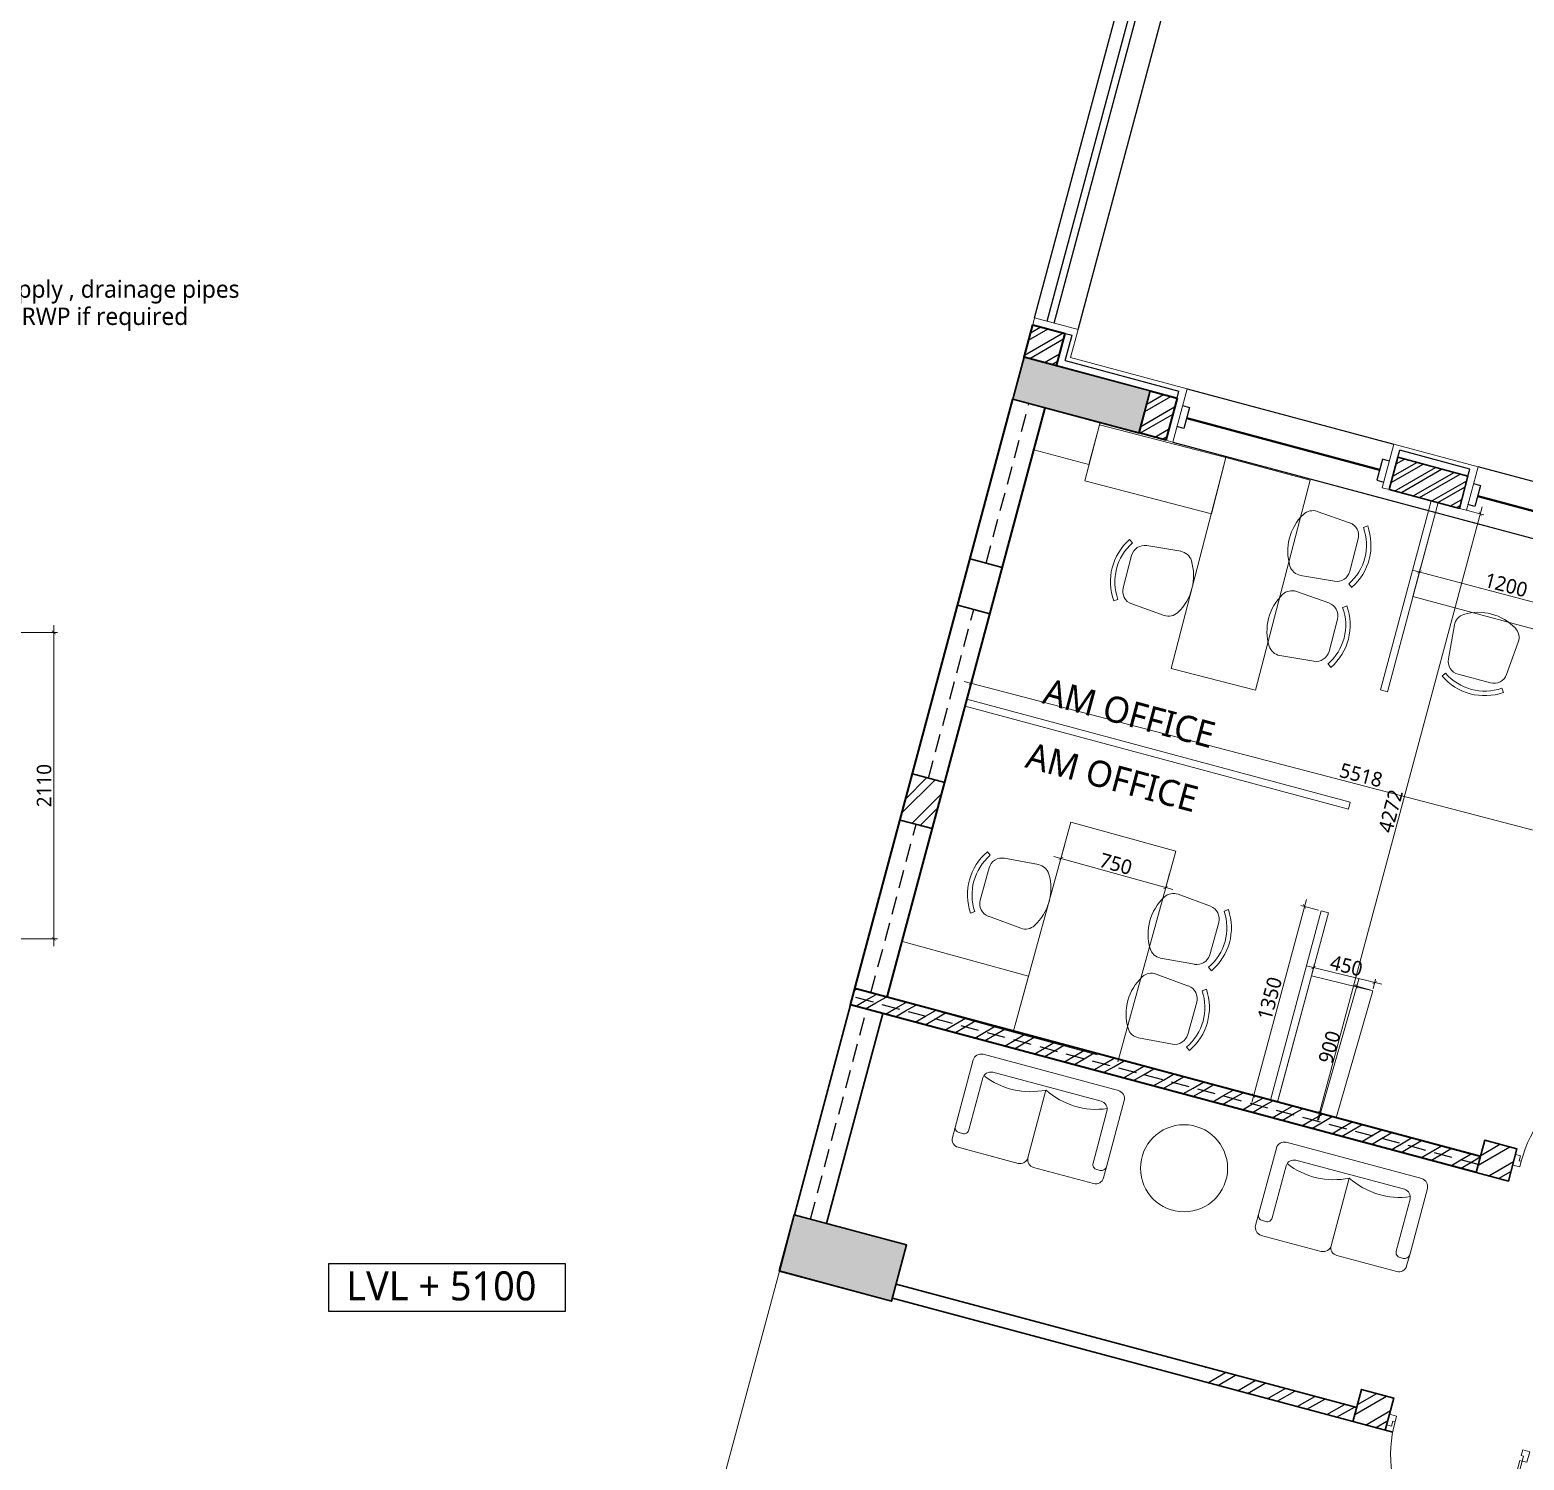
# Model space of a CAD drawing. Header units: millimetres. Extents: x 897770 to 1185420, y -692043 to -233237.
# Drawn here: x 932268 to 942560, y -361743 to -351896 of the extents above; entities that cross this region are included whole.
import ezdxf

# ---------------------------------------------------------------- set-up
doc = ezdxf.new("R2010")
doc.units = ezdxf.units.MM
doc.header["$MEASUREMENT"] = 0
doc.header["$PDMODE"] = 67
doc.linetypes.add('HIDDEN', pattern=[0.375, 0.25, -0.125])
doc.layers.get('Defpoints').update_dxf_attribs({"color": 6})
for name, color, linetype in [('A-Anno Tags', 6, 'Continuous'), ('A-Wall Patt', 8, 'Continuous'), ('A-Window', 4, 'Continuous'), ('S-Conc Patt', 9, 'Continuous')]:
    doc.layers.add(name, color=color, linetype=linetype)
for name, color, linetype, lineweight in [('A-Detail Lines', 8, 'Continuous', 25), ('A-Door', 4, 'Continuous', 9), ('A-DTLS-Elevation', 4, 'Continuous', 25), ('A-Wall Sec', 1, 'Continuous', 30), ('A-WIN', 5, 'Continuous', 25), ('ele l', 6, 'Continuous', 15), ('Fire pipe', 80, 'Continuous', 15), ('frntr', 32, 'Continuous', 13), ('P-SANR-FIXT', 6, 'Continuous', 9), ('S-Concrete', 40, 'Continuous', 30), ('ST CLADDING PLAN', 6, 'Continuous', 9), ('text', 7, 'Continuous', 5)]:
    doc.layers.add(name, color=color, linetype=linetype, lineweight=lineweight)
doc.styles.get("Standard").update_dxf_attribs({"font": 'trebuc.ttf'})
doc.dimstyles.new('IIITD_WD_M @ 50', dxfattribs={"dimscale": 50, "dimtxt": 2, "dimasz": 0.5, "dimexe": 0.5, "dimexo": 0.25, "dimgap": 0.3, "dimtad": 1, "dimdec": 0, "dimrnd": 1, "dimzin": 0, "dimdsep": 46, "dimtxsty": 'Standard', "dimblk": 'ARCHTICK', "dimcen": 0.2, "dimdle": 1, "dimclrd": 8, "dimclre": 9, "dimadec": 0, "dimazin": 0, "dimtfac": 1, "dimtdec": 0, "dimtofl": 0, "dimtmove": 0, "dimatfit": 0, "dimfxl": 1, "dimtolj": 1, "dimtzin": 0, "dimlwd": -1, "dimlwe": -1, "dimarcsym": 0})

# ---------------------------------------------------------------- blocks, each defined once
blk = doc.blocks.new('gf colmn')
at = {"layer": 'S-Conc Patt'}
for points in [[(687712, -269282), (687790, -268992), (686921, -268759), (686843, -269049)], [(685338, -274666), (685234, -275052), (686007, -275259), (686111, -274873)]]:
    blk.add_hatch(color=256, dxfattribs=at).paths.add_polyline_path(points)
at = {"layer": 'S-Concrete', "elevation": 0}
blk.add_lwpolyline([(686921, -268759), (686843, -269049), (687712, -269282), (687790, -268992)], close=True, dxfattribs=at)
at = {"layer": 'S-Concrete'}
blk.add_lwpolyline([(685338, -274666), (685234, -275052), (686007, -275259), (686111, -274873)], close=True, dxfattribs=at)
blk = doc.blocks.new('perg colmn')
at = {"color": 6}
blk.add_blockref('gf colmn', (151142, -5934, 0), dxfattribs=at)
blk = doc.blocks.new('block rt')
at = {"layer": 'S-Conc Patt'}
for points in [[(838855, -275217), (838932, -274927), (838063, -274694), (837985, -274984)], [(836480, -280600), (836377, -280987), (837150, -281194), (837253, -280807)]]:
    blk.add_hatch(color=256, dxfattribs=at).paths.add_polyline_path(points)
at = {"layer": 'S-Concrete'}
blk.add_lwpolyline([(838063, -274694), (837985, -274984), (838855, -275217), (838932, -274927)], close=True, dxfattribs=at)
at = {"layer": 'S-Concrete', "elevation": 0}
blk.add_lwpolyline([(836480, -280600), (836377, -280987), (837150, -281194), (837253, -280807)], close=True, dxfattribs=at)
blk = doc.blocks.new('block rt lft')
at = {"color": 6}
blk.add_blockref('block rt', (0, 0), dxfattribs=at)
blk = doc.blocks.new('ERGEWGRWR')
at = {"layer": 'A-Wall Patt'}
h = blk.add_hatch(dxfattribs=at)
h.set_pattern_fill('ANSI32', color=256, scale=250, style=0)
h.set_pattern_definition([(45, (5600, 500), (-66.291261, 66.291261), []), (45, (5644.19, 500), (-66.291261, 66.291261), [])])
h.paths.add_polyline_path([(918968, -353681), (918968, -353911), (919468, -353911), (919468, -353681)])
at = {"layer": 'A-Detail Lines'}
for p, q in [((919468, -353631, 0), (918968, -353631, 0)), ((918968, -353681, 0), (918968, -353631, 0)), ((919468, -353681, 0), (919468, -353631, 0))]:
    blk.add_line(p, q, dxfattribs=at)
at = {"layer": 'A-Wall Sec', "elevation": 0}
blk.add_lwpolyline([(918968, -353911), (918968, -353681), (919468, -353681), (919468, -353911)], close=True, dxfattribs=at)
blk.add_lwpolyline([(918968, -353911), (918968, -353681), (919468, -353681), (919468, -353911)], close=True, dxfattribs=at)
at = {"layer": 'A-WIN', "color": 2, "lineweight": 40}
blk.add_line((921468, -353796), (919568, -353796, 0), dxfattribs=at)
at = {"layer": 'A-WIN', "color": 2, "lineweight": 40, "elevation": 0}
blk.add_lwpolyline([(916968, -353796), (918868, -353796)], dxfattribs=at)
blk.add_lwpolyline([(916968, -353796), (918868, -353796)], dxfattribs=at)
at = {"layer": 'A-Window'}
for p, q in [((921518, -353601, 0), (919518, -353601, 0)), ((916918, -353981, 0), (921518, -353981))]:
    blk.add_line(p, q, dxfattribs=at)
at = {"layer": 'A-Window', "elevation": 0}
for points in [[(916918, -353601), (918918, -353601)], [(916918, -353721), (916968, -353721), (916968, -353871), (916918, -353871)], [(918918, -353721), (918868, -353721), (918868, -353871), (918918, -353871)], [(919518, -353721), (919568, -353721), (919568, -353871), (919518, -353871)], [(921518, -353721), (921468, -353721), (921468, -353871), (921518, -353871)]]:
    blk.add_lwpolyline(points, dxfattribs=at)
at = {"layer": 'ST CLADDING PLAN'}
for p, q in [((916918, -353981), (916918, -353601)), ((918918, -353911, 0), (918918, -353601, 0)), ((919518, -353601, 0), (918918, -353601, 0)), ((919518, -353911, 0), (919518, -353601, 0)), ((921518, -353981, 0), (921518, -353601, 0)), ((918918, -353911, 0), (918968, -353911, 0)), ((919518, -353911, 0), (919468, -353911, 0)), ((916918, -353981, 0), (916868, -353981)), ((921518, -353981), (921568, -353981))]:
    blk.add_line(p, q, dxfattribs=at)
blk = doc.blocks.new('ERGWERGWRWRG')
at = {"layer": 'A-Wall Patt'}
h = blk.add_hatch(dxfattribs=at)
h.set_pattern_fill('ANSI32', color=256, scale=250, style=0)
h.set_pattern_definition([(45, (2e-08, 500), (-66.291261, 66.291261), []), (45, (44.19, 500), (-66.291261, 66.291261), [])])
h.paths.add_polyline_path([(913368, -353681), (913368, -353911), (913868, -353911), (913868, -353681)])
at = {"layer": 'A-Detail Lines'}
for p, q in [((913868, -353631, 0), (913368, -353631, 0)), ((913368, -353681, 0), (913368, -353631, 0)), ((913868, -353681, 0), (913868, -353631, 0))]:
    blk.add_line(p, q, dxfattribs=at)
at = {"layer": 'A-Wall Sec', "elevation": 0}
blk.add_lwpolyline([(913368, -353911), (913368, -353681), (913868, -353681), (913868, -353911)], close=True, dxfattribs=at)
blk.add_lwpolyline([(913368, -353911), (913368, -353681), (913868, -353681), (913868, -353911)], close=True, dxfattribs=at)
at = {"layer": 'A-WIN', "color": 2, "lineweight": 40}
blk.add_line((915868, -353796), (913968, -353796, 0), dxfattribs=at)
at = {"layer": 'A-WIN', "color": 2, "lineweight": 40, "elevation": 0}
blk.add_lwpolyline([(911893, -353796), (913268, -353796)], dxfattribs=at)
blk.add_lwpolyline([(911893, -353796), (913268, -353796)], dxfattribs=at)
at = {"layer": 'A-Window'}
for p, q in [((915918, -353601, 0), (913918, -353601, 0)), ((911843, -353981, 0), (915918, -353981))]:
    blk.add_line(p, q, dxfattribs=at)
at = {"layer": 'A-Window', "elevation": 0}
for points in [[(911843, -353601), (913318, -353601)], [(911843, -353721), (911893, -353721), (911893, -353871), (911843, -353871)], [(913318, -353721), (913268, -353721), (913268, -353871), (913318, -353871)], [(913918, -353721), (913968, -353721), (913968, -353871), (913918, -353871)], [(915918, -353721), (915868, -353721), (915868, -353871), (915918, -353871)]]:
    blk.add_lwpolyline(points, dxfattribs=at)
at = {"layer": 'ST CLADDING PLAN'}
for p, q in [((911843, -353981), (911843, -353601)), ((913318, -353911, 0), (913318, -353601, 0)), ((913918, -353601, 0), (913318, -353601, 0)), ((913918, -353911, 0), (913918, -353601, 0)), ((915918, -353981, 0), (915918, -353601, 0)), ((913318, -353911, 0), (913368, -353911, 0)), ((913918, -353911, 0), (913868, -353911, 0)), ((911843, -353981, 0), (911793, -353981)), ((915918, -353981), (915968, -353981))]:
    blk.add_line(p, q, dxfattribs=at)
blk = doc.blocks.new('DFADWFSA')
at = {"layer": 'A-Wall Patt'}
h = blk.add_hatch(dxfattribs=at)
h.set_pattern_fill('ANSI32', color=256, scale=300, angle=345, style=0)
h.paths.add_polyline_path([(952992, -357866), (952932, -358089), (952449, -357959), (952509, -357737)])
at = {"layer": 'A-Detail Lines'}
for p, q in [((952509, -357737, 0), (952522, -357689, 0)), ((952522, -357689, 0), (953005, -357818, 0)), ((952992, -357866, 0), (953005, -357818, 0))]:
    blk.add_line(p, q, dxfattribs=at)
at = {"layer": 'A-Wall Sec', "elevation": 0}
blk.add_lwpolyline([(952932, -358089), (952992, -357866), (952509, -357737), (952449, -357959)], close=True, dxfattribs=at)
blk.add_lwpolyline([(952932, -358089), (952992, -357866), (952509, -357737), (952449, -357959)], close=True, dxfattribs=at)
at = {"layer": 'A-WIN', "color": 2, "lineweight": 40}
blk.add_line((950547, -357330, 0), (952382, -357822, 0), dxfattribs=at)
at = {"layer": 'A-WIN', "color": 2, "lineweight": 40, "elevation": 0}
blk.add_lwpolyline([(954387, -358359), (953058, -358003)], dxfattribs=at)
blk.add_lwpolyline([(954387, -358359), (953058, -358003)], dxfattribs=at)
at = {"layer": 'A-Window'}
for p, q in [((950549, -357129, 0), (952481, -357647, 0)), ((954387, -358551, 0), (950451, -357496, 0))]:
    blk.add_line(p, q, dxfattribs=at)
at = {"layer": 'A-Window', "elevation": 0}
for points in [[(950518, -357245), (950566, -357258), (950528, -357403), (950479, -357390)], [(952450, -357763), (952402, -357750), (952363, -357895), (952411, -357908)], [(954485, -358184), (953061, -357802)], [(953030, -357918), (953078, -357931), (953039, -358076), (952991, -358063)], [(954454, -358300), (954406, -358287), (954367, -358432), (954416, -358445)]]:
    blk.add_lwpolyline(points, dxfattribs=at)
at = {"layer": 'ST CLADDING PLAN'}
for p, q in [((950451, -357496, 0), (950549, -357129, 0)), ((950451, -357496, 0), (950403, -357483, 0)), ((952401, -357946, 0), (952481, -357647, 0)), ((952481, -357647, 0), (953061, -357802, 0)), ((952980, -358101, 0), (953061, -357802, 0)), ((952401, -357946, 0), (952449, -357959, 0)), ((952980, -358101, 0), (952932, -358089, 0)), ((954387, -358551, 0), (954485, -358184, 0)), ((954387, -358551, 0), (954435, -358564, 0))]:
    blk.add_line(p, q, dxfattribs=at)
blk = doc.blocks.new('EWRGWHGWR')
at = {"layer": 'A-Door'}
for name, rotation in [('ERGWERGWRWRG', 344.9999999774988), ('ERGEWGRWR', 344.9999999829265)]:
    blk.add_blockref(name, (150984, 223188, 0), dxfattribs=dict(at, rotation=rotation))
blk.add_blockref('DFADWFSA', (0, 0), dxfattribs=at)
blk = doc.blocks.new('erhgswrtyw2435y435y')
at = {"layer": 'A-Wall Patt'}
h = blk.add_hatch(dxfattribs=at)
h.set_pattern_fill('ANSI32', color=256, scale=300, angle=345, style=0)
h.set_pattern_definition([(30, (-150000, 4e-12), (-56.25, 97.427858), []), (30, (-149948.77, -13.73), (-56.25, 97.427858), [])])
h.paths.add_polyline_path([(790169, -354431), (789985, -354381), (789908, -354671), (790091, -354720)])
at = {"layer": 'A-Wall Sec', "lineweight": 35}
for p, q in [((789985, -354381, 0), (790169, -354431, 0)), ((790169, -354431, 0), (790091, -354720, 0)), ((790091, -354720, 0), (789908, -354671, 0))]:
    blk.add_line(p, q, dxfattribs=at)
at = {"layer": 'A-Door'}
blk.add_blockref('EWRGWHGWR', (-150000, 0), dxfattribs=at)
blk = doc.blocks.new('ABL_Door_S - 1000 x 2100-11-3 Second Floor Lvl')
at = {"layer": 'A-Door'}
blk.add_arc((-450, -2.5), 900, 269.04503, 0, dxfattribs=at)
at = {"layer": 'ele l'}
for p, q in [((-500, 37.5), (-450, 37.5)), ((-500, -37.5), (-500, 37.5)), ((-450, 37.5), (-450, -2.5)), ((450, 37.5), (450, -2.5)), ((500, 37.5), (450, 37.5)), ((500, -37.5), (500, 37.5)), ((-500, -37.5), (-465, -37.5)), ((-465, -2.5), (-450, -2.5)), ((-465, -37.5), (-465, -2.5)), ((-465, -37.5), (-465, -902.4)), ((-450, -37.5), (-465, -37.5)), ((-450, -37.5), (-450, -902.5)), ((465, -2.5), (450, -2.5)), ((465, -37.5), (465, -2.5)), ((500, -37.5), (465, -37.5))]:
    blk.add_line(p, q, dxfattribs=at)
blk = doc.blocks.new('A$C119F7980')
at = {"layer": 'frntr'}
blk.add_line((215, 343), (-159, 647), dxfattribs=at)
blk.add_lwpolyline([(-188, -24, 0.414214), (-136, -18), (-121, -1, 0.414214), (-127, 51), (-413, 285, -0.414214), (-421, 362), (67, 962, -0.414214), (145, 970), (432, 737, 0.414214), (484, 742), (498, 760, 0.414214), (493, 811), (127, 1109, 0.414214), (49, 1101), (-561, 352, 0.414214), (-553, 274), (-125, -75, 0.414214), (-47, -67), (223, 265, 0.414214), (215, 343), (215, 343, 0.414214), (293, 351), (563, 683, 0.414214), (555, 760), (493, 811)], format="xyb", dxfattribs=at)
for centre, start, end in [((-369, 1122), 293.8884, 344.0283), ((-666, 757), 297.6576, 347.7976)]:
    blk.add_arc(centre, 519, start, end, dxfattribs=at)
blk = doc.blocks.new('chair1')
at = {"layer": 'frntr'}
for p, q in [((-320, 228), (-84, 207)), ((16, 201), (42, 219)), ((1, 115), (1, -115)), ((16, -201), (42, -219)), ((-320, -228), (-84, -207))]:
    blk.add_line(p, q, dxfattribs=at)
for centre, radius, start, end in [((-328, 135), 92.9, 85.0303, 148.407), ((-92, 115), 92.9, 0, 85.0303), ((-278, 0), 387, 325.6197, 34.3803), ((-108, 0), 351, 148.407, 211.593), ((-278, 0), 356, 325.6197, 34.3803), ((-328, -135), 92.9, 211.593, 274.9697), ((-92, -115), 92.9, 274.9697, 0)]:
    blk.add_arc(centre, radius, start, end, dxfattribs=at)
blk = doc.blocks.new('_ArchTick')
at = {"color": 0, "linetype": 'ByBlock', "const_width": 0.15}
blk.add_lwpolyline([(-0.5, -0.5), (0.5, 0.5)], dxfattribs=at)
blk = doc.blocks.new('*D1926')
at = {"layer": 'Defpoints', "color": 0, "transparency": 16777216}
for p in [(931903, -356044, 0), (932432, -356044), (931903, -358154, 0)]:
    blk.add_point(p, dxfattribs=at)
at = {"layer": 'P-SANR-FIXT', "color": 8, "transparency": 16777216}
blk.add_line((932432, -358204), (932432, -355994), dxfattribs=at)
at = {"layer": 'P-SANR-FIXT', "color": 9, "transparency": 16777216}
for p, q in [((931915, -356044), (932457, -356044)), ((931915, -358154), (932457, -358154))]:
    blk.add_line(p, q, dxfattribs=at)
at = {"layer": 'P-SANR-FIXT', "color": 8, "transparency": 16777216, "xscale": 25, "yscale": 25, "zscale": 25}
for p, rotation in [((932432, -356044), 90), ((932432, -358154), 270)]:
    blk.add_blockref('_ArchTick', p, dxfattribs=dict(at, rotation=rotation))
at = {"layer": 'P-SANR-FIXT', "color": 0, "transparency": 16777216, "insert": (932366, -357099), "char_height": 100, "attachment_point": 5, "rotation": 90}
blk.add_mtext('\\A1;2110', dxfattribs=at)
blk = doc.blocks.new('*D2459')
at = {"layer": 'Defpoints', "color": 0, "transparency": 16777216}
for p in [(941211, -357974, 0), (940697, -359233), (940862, -359277, 0)]:
    blk.add_point(p, dxfattribs=at)
at = {"layer": 'P-SANR-FIXT', "color": 8, "transparency": 16777216}
blk.add_line((941060, -357882), (940684, -359281), dxfattribs=at)
at = {"layer": 'P-SANR-FIXT', "color": 9, "transparency": 16777216}
for p, q in [((941143, -357956), (941022, -357924)), ((940793, -359259), (940673, -359226))]:
    blk.add_line(p, q, dxfattribs=at)
at = {"layer": 'P-SANR-FIXT', "color": 8, "transparency": 16777216, "xscale": 25, "yscale": 25, "zscale": 25}
for p, rotation in [((941047, -357930), 74.96894412790323), ((940697, -359233), 254.9689441279032)]:
    blk.add_blockref('_ArchTick', p, dxfattribs=dict(at, rotation=rotation))
at = {"layer": 'P-SANR-FIXT', "color": 0, "transparency": 16777216, "insert": (940808, -358564), "char_height": 100, "attachment_point": 5, "rotation": 74.9689}
blk.add_mtext('\\A1;1350', dxfattribs=at)
blk = doc.blocks.new('*D2460')
at = {"layer": 'Defpoints', "color": 0, "transparency": 16777216}
for p in [(939439, -357350, 0), (940161, -357551, 0), (940091, -357802)]:
    blk.add_point(p, dxfattribs=at)
at = {"layer": 'P-SANR-FIXT', "color": 9, "transparency": 16777216}
for p, q in [((939396, -357504), (939362, -357625)), ((940118, -357705), (940085, -357826))]:
    blk.add_line(p, q, dxfattribs=at)
at = {"layer": 'P-SANR-FIXT', "color": 8, "transparency": 16777216}
blk.add_line((939321, -357587), (940140, -357815), dxfattribs=at)
at = {"layer": 'P-SANR-FIXT', "color": 8, "transparency": 16777216, "xscale": 25, "yscale": 25, "zscale": 25}
for p, rotation in [((939369, -357601), 164.4636961196939), ((940091, -357802), 344.4636961196939)]:
    blk.add_blockref('_ArchTick', p, dxfattribs=dict(at, rotation=rotation))
at = {"layer": 'P-SANR-FIXT', "color": 0, "transparency": 16777216, "insert": (939748, -357638), "char_height": 100, "attachment_point": 5, "rotation": 344.4637}
blk.add_mtext('\\A1;750', dxfattribs=at)
blk = doc.blocks.new('*D2465')
at = {"layer": 'Defpoints', "color": 0, "transparency": 16777216}
for p in [(941839, -355628), (941793, -355802, 0), (942953, -356108, 0)]:
    blk.add_point(p, dxfattribs=at)
at = {"layer": 'P-SANR-FIXT', "color": 8, "transparency": 16777216}
blk.add_line((943047, -355947), (941790, -355615), dxfattribs=at)
at = {"layer": 'P-SANR-FIXT', "color": 9, "transparency": 16777216}
for p, q in [((941813, -355725), (941845, -355604)), ((942973, -356031), (943005, -355910))]:
    blk.add_line(p, q, dxfattribs=at)
at = {"layer": 'P-SANR-FIXT', "color": 8, "transparency": 16777216, "xscale": 25, "yscale": 25, "zscale": 25}
for p, rotation in [((941839, -355628), 165.2028896913952), ((942999, -355935), 345.2028896913952)]:
    blk.add_blockref('_ArchTick', p, dxfattribs=dict(at, rotation=rotation))
at = {"layer": 'P-SANR-FIXT', "color": 0, "transparency": 16777216, "insert": (942436, -355718), "char_height": 100, "attachment_point": 5, "rotation": 345.2029}
blk.add_mtext('\\A1;1200', dxfattribs=at)
blk = doc.blocks.new('*D2466')
at = {"layer": 'Defpoints', "color": 0, "transparency": 16777216}
for p in [(941518, -358511, 0), (941157, -359354), (941266, -359386, 0)]:
    blk.add_point(p, dxfattribs=at)
at = {"layer": 'frntr', "color": 8, "transparency": 16777216}
blk.add_line((941422, -358432), (941143, -359402), dxfattribs=at)
at = {"layer": 'frntr', "color": 9, "transparency": 16777216}
for p, q in [((941504, -358508), (941384, -358473)), ((941253, -359382), (941133, -359347))]:
    blk.add_line(p, q, dxfattribs=at)
at = {"layer": 'frntr', "color": 8, "transparency": 16777216, "xscale": 25, "yscale": 25, "zscale": 25}
for p, rotation in [((941408, -358480), 73.95161726226831), ((941157, -359354), 253.9516172622683)]:
    blk.add_blockref('_ArchTick', p, dxfattribs=dict(at, rotation=rotation))
at = {"layer": 'frntr', "color": 0, "transparency": 16777216, "insert": (941219, -358899), "char_height": 100, "attachment_point": 5, "rotation": 73.9516}
blk.add_mtext('\\A1;900', dxfattribs=at)
blk = doc.blocks.new('*D2467')
at = {"layer": 'Defpoints', "color": 0, "transparency": 16777216}
for p in [(941095, -358408, 0), (941531, -358455), (941518, -358511, 0)]:
    blk.add_point(p, dxfattribs=at)
at = {"layer": 'P-SANR-FIXT', "color": 8, "transparency": 16777216}
blk.add_line((941060, -358340), (941580, -358467), dxfattribs=at)
at = {"layer": 'P-SANR-FIXT', "color": 9, "transparency": 16777216}
for p, q in [((941098, -358396), (941115, -358327)), ((941521, -358499), (941537, -358431))]:
    blk.add_line(p, q, dxfattribs=at)
at = {"layer": 'P-SANR-FIXT', "color": 8, "transparency": 16777216, "xscale": 25, "yscale": 25, "zscale": 25}
for p, rotation in [((941109, -358352), 166.2726114544221), ((941531, -358455), 346.2726114544221)]:
    blk.add_blockref('_ArchTick', p, dxfattribs=dict(at, rotation=rotation))
at = {"layer": 'P-SANR-FIXT', "color": 0, "transparency": 16777216, "insert": (941336, -358339), "char_height": 100, "attachment_point": 5, "rotation": 346.2726}
blk.add_mtext('\\A1;450', dxfattribs=at)
blk = doc.blocks.new('*D2651')
at = {"layer": 'Defpoints', "color": 0, "transparency": 16777216}
for p in [(938723, -356504, 0), (944090, -357789), (944061, -357900, 0)]:
    blk.add_point(p, dxfattribs=at)
at = {"layer": 'P-SANR-FIXT', "color": 8, "transparency": 16777216}
blk.add_line((938703, -356381), (944139, -357802), dxfattribs=at)
at = {"layer": 'P-SANR-FIXT', "color": 9, "transparency": 16777216}
for p, q in [((938726, -356490), (938758, -356369)), ((944065, -357886), (944096, -357765))]:
    blk.add_line(p, q, dxfattribs=at)
at = {"layer": 'P-SANR-FIXT', "color": 8, "transparency": 16777216, "xscale": 25, "yscale": 25, "zscale": 25}
for p, rotation in [((938751, -356393), 165.3484079189171), ((944090, -357789), 345.3484079189171)]:
    blk.add_blockref('_ArchTick', p, dxfattribs=dict(at, rotation=rotation))
at = {"layer": 'P-SANR-FIXT', "color": 0, "transparency": 16777216, "insert": (941437, -357027), "char_height": 100, "attachment_point": 5, "rotation": 345.3484}
blk.add_mtext('\\A1;5518', dxfattribs=at)
blk = doc.blocks.new('*D2652')
at = {"layer": 'Defpoints', "color": 0, "transparency": 16777216}
for p in [(941967, -355150, 0), (940859, -359276), (941149, -359354)]:
    blk.add_point(p, dxfattribs=at)
at = {"layer": 'P-SANR-FIXT', "color": 8, "transparency": 16777216}
blk.add_line((942270, -355180), (941137, -359403), dxfattribs=at)
at = {"layer": 'P-SANR-FIXT', "color": 9, "transparency": 16777216}
for p, q in [((942161, -355202), (942282, -355235)), ((941053, -359328), (941174, -359361))]:
    blk.add_line(p, q, dxfattribs=at)
at = {"layer": 'P-SANR-FIXT', "color": 8, "transparency": 16777216, "xscale": 25, "yscale": 25, "zscale": 25}
for p, rotation in [((942257, -355228), 74.96894412791129), ((941149, -359354), 254.9689441279113)]:
    blk.add_blockref('_ArchTick', p, dxfattribs=dict(at, rotation=rotation))
at = {"layer": 'P-SANR-FIXT', "color": 0, "transparency": 16777216, "insert": (941640, -357274), "char_height": 100, "attachment_point": 5, "rotation": 74.9689}
blk.add_mtext('\\A1;4272', dxfattribs=at)

msp = doc.modelspace()

# ---------------------------------------------------------------- hatches: boundary and pattern name
at = {"layer": 'A-Wall Patt'}
h = msp.add_hatch(dxfattribs=at)
h.set_pattern_fill('ANSI32', color=256, scale=300, angle=345, style=0)
h.paths.add_polyline_path([(939397.8, -353985.8), (939175.7, -353926.2), (939116.1, -354148.4), (939338.3, -354207.9)])
h = msp.add_hatch(dxfattribs=at)
h.set_pattern_fill('ANSI32', color=256, scale=400, style=0)
h.paths.add_polyline_path([(938569, -357076.6), (938346.8, -357017), (938261.3, -357335.7), (938483.5, -357395.3)])
h = msp.add_hatch(dxfattribs=at)
h.set_pattern_fill('ANSI32', color=256, scale=400, angle=345, style=0)
h.paths.add_polyline_path([(942244, -359707.1), (937935, -358552.5), (937920.1, -358608), (942229.1, -359762.6)])
h = msp.add_hatch(dxfattribs=at)
h.set_pattern_fill('ANSI32', color=256, scale=400, angle=345, style=0)
h.paths.add_polyline_path([(942258.9, -359651.5), (937949.9, -358496.9), (937935, -358552.5), (942244, -359707.1)])
h = msp.add_hatch(dxfattribs=at)
h.set_pattern_fill('ANSI32', color=256, scale=400, angle=-15, style=0)
h.set_pattern_definition([(30, (1656402.18, -265339.27), (-75, 129.90381), []), (30, (1656470.48, -265357.57), (-75, 129.90381), [])])
h.paths.add_polyline_path([(942510.8, -359600.1), (942288.6, -359540.5), (942256.3, -359661.2), (942256.6, -359661.3), (942239.1, -359726.5), (942238.8, -359726.4), (942229.1, -359762.6), (942451.3, -359822.2)])
h = msp.add_hatch(dxfattribs=at)
h.set_pattern_fill('ANSI32', color=256, scale=400, angle=345, style=0)
h.set_pattern_definition([(30, (-3040.36, 660.9), (-75, 129.90381), []), (30, (-2972.06, 642.6), (-75, 129.90381), [])])
h.paths.add_polyline_path([(940363.7, -361101.6), (940337.8, -361198.2), (941381.2, -361478.1), (941407.1, -361381.5)])
h = msp.add_hatch(dxfattribs=at)
h.set_pattern_fill('ANSI32', color=256, scale=400, angle=-15, style=0)
h.set_pattern_definition([(30, (1655554.26, -267054.84), (-75, 129.90381), []), (30, (1655622.56, -267073.15), (-75, 129.90381), [])])
h.paths.add_polyline_path([(941662.9, -361315.6), (941440.7, -361256.1), (941408.4, -361376.8), (941408.7, -361376.9), (941391.2, -361442.1), (941390.9, -361442), (941381.2, -361478.2), (941603.4, -361537.7)])

# ---------------------------------------------------------------- linework, layer by layer
at = {"layer": 'A-Anno Tags'}
for p, q in [((939275.5, -353901.2, 0), (940069.1, -350939.5, 0)), ((939323.8, -353914.2, 0), (940117.4, -350952.4, 0)), ((934326.3, -360389.3, 0), (935954.6, -360389.3, 0)), ((934326.3, -360719.4, 0), (934326.3, -360389.3, 0)), ((935954.6, -360389.3, 0), (935954.6, -360719.4, 0)), ((935954.6, -360719.4, 0), (934326.3, -360719.4, 0))]:
    msp.add_line(p, q, dxfattribs=at)
at = {"layer": 'A-DTLS-Elevation', "ltscale": 0.5}
for p, q in [((939188.6, -353877.9, 0), (939982.2, -350916.2, 0)), ((939488, -353958.2, 0), (940281.6, -350996.4, 0)), ((939116.1, -354148.4, 0), (939116.1, -354148.4, 0))]:
    msp.add_line(p, q, dxfattribs=at)
at = {"layer": 'A-Wall Patt'}
for p, q in [((939397.8, -353985.8, 0), (939446.1, -353998.7, 0)), ((939399.5, -354172.6, 0), (939446.1, -353998.7, 0)), ((939399.5, -354172.6, 0), (940181.9, -354382.2, 0)), ((940169, -354430.5, 0), (940181.9, -354382.2, 0))]:
    msp.add_line(p, q, dxfattribs=at)
at = {"layer": 'A-Wall Sec', "lineweight": 35}
for p, q in [((939116.1, -354148.4, 0), (939175.7, -353926.2, 0)), ((939175.7, -353926.2, 0), (939397.8, -353985.8, 0)), ((939338.3, -354207.9, 0), (939397.8, -353985.8, 0)), ((937920.1, -358608, 0), (939038.5, -354438.2, 0)), ((938172, -358556.5, 0), (939260.6, -354497.7, 0)), ((942258.9, -359651.5, 0), (937949.9, -358496.9, 0)), ((942229.1, -359762.6, 0), (937920.1, -358608, 0))]:
    msp.add_line(p, q, dxfattribs=at)
at = {"layer": 'A-Wall Sec'}
for p, q in [((938965.9, -355596.6, 0), (938743.7, -355537, 0)), ((938880.4, -355915.4, 0), (938658.3, -355855.8, 0)), ((938569, -357076.6, 0), (938346.8, -357017, 0)), ((938483.5, -357395.3, 0), (938261.3, -357335.7, 0)), ((937533.5, -360054.9, 0), (937921.1, -358608.3, 0)), ((937755.6, -360114.5, 0), (938143.3, -358667.8, 0)), ((941654.7, -361551.4, 0), (938208.4, -360627, 0)), ((941407.1, -361381.5, 0), (938234.3, -360530.4, 0))]:
    msp.add_line(p, q, dxfattribs=at)
at = {"layer": 'A-Wall Sec', "elevation": 0}
msp.add_lwpolyline([(942229.1, -359762.6), (942451.3, -359822.2), (942510.8, -359600.1), (942288.6, -359540.5)], close=True, dxfattribs=at)
msp.add_lwpolyline([(941603.4, -361537.7), (941662.9, -361315.6), (941440.7, -361256.1), (941381.2, -361478.2)], dxfattribs=at)
at = {"layer": 'A-Window', "linetype": 'HIDDEN', "ltscale": 500}
for p, q in [((938854.8, -355566.8, 0), (939149.6, -354467.9, 0)), ((938457.9, -357046.8, 0), (938769.3, -355885.6, 0)), ((938060.9, -358526.7, 0), (938372.4, -357365.5, 0)), ((942244, -359707.1, 0), (937934.9, -358552.5, 0)), ((937644.6, -360084.7, 0), (938032.2, -358638.1, 0))]:
    msp.add_line(p, q, dxfattribs=at)
at = {"layer": 'Fire pipe', "elevation": 0}
msp.add_lwpolyline([(939260.6, -354497.7), (939183, -354787.5), (939561.5, -354888.9), (939639.2, -354599.2), (939260.6, -354497.7)], dxfattribs=at)
at = {"layer": 'frntr'}
for p, q in [((939039.6, -358795.9, 0), (939438.6, -357350, 0)), ((939438.6, -357350, 0), (940161.1, -357550.8, 0)), ((940161.1, -357550.8, 0), (939761.1, -359000, 0)), ((941211.4, -357974.2, 0), (940861.5, -359277.1, 0)), ((940861.8, -359277.2, 0), (941095.1, -358408.2, 0)), ((941095.1, -358408.2, 0), (941517.6, -358511.4, 0)), ((941517.6, -358511.4, 0), (941265.9, -359385.5, 0)), ((939619, -358951.6, 0), (939039.6, -358795.9, 0)), ((941265.9, -359385.5, 0), (940861.8, -359277.2, 0))]:
    msp.add_line(p, q, dxfattribs=at)
at = {"layer": 'frntr', "elevation": 0}
for points in [[(940406.2, -355228), (939535.1, -355001.6), (939635, -354614.3), (940506.1, -354840.7)], [(940709.7, -356442.3), (941085.7, -354995.5), (940506.1, -354840.7), (940128.7, -356292.4)], [(941793.8, -355797.6), (942952.9, -356108.2), (943108.2, -355528.7), (941949.1, -355218.1)], [(939146.7, -358410.5), (938279.2, -358171.1), (938172, -358556.5), (939039.6, -358795.9)]]:
    msp.add_lwpolyline(points, close=True, dxfattribs=at)
at = {"layer": 'frntr'}
msp.add_circle((940217.4, -359733.6, 0), 300, dxfattribs=at)
at = {"layer": 'P-SANR-FIXT'}
for p, q in [((941918.9, -355137.5, 0), (941569.9, -356440.1, 0)), ((941967.2, -355150.4, 0), (941618.2, -356453.1, 0)), ((941362.8, -357212.9, 0), (938722.4, -356504, 0)), ((941569.9, -356440.1, 0), (941618.2, -356453.1, 0)), ((941349.9, -357261.2, 0), (938709.4, -356552.2, 0)), ((941349.9, -357261.2, 0), (941362.8, -357212.9, 0)), ((941163.1, -357961.3, 0), (940813.2, -359264.1, 0)), ((941211.4, -357974.2, 0), (941163.1, -357961.3)), ((942178.2, -359633.3, 0), (941310.4, -359394.6, 0)), ((937041.7, -361890.3, 0), (937430, -360441.3, 0))]:
    msp.add_line(p, q, dxfattribs=at)
at = {"layer": 'ST CLADDING PLAN'}
for p, q in [((939175.7, -353926.2, 0), (939188.6, -353877.9, 0)), ((939188.6, -353877.9, 0), (939488, -353958.2, 0)), ((939488, -353958.2, 0), (939436.3, -354151.4, 0)), ((939436.3, -354151.4, 0), (940238, -354366.2, 0))]:
    msp.add_line(p, q, dxfattribs=at)

# ---------------------------------------------------------------- block references
at = {"color": 6}
for name in ['block rt lft', 'perg colmn']:
    msp.add_blockref(name, (101053, -79454.6, 0), dxfattribs=at)
at = {"layer": 'A-Detail Lines'}
msp.add_blockref('erhgswrtyw2435y435y', (150000, 0, 0), dxfattribs=at)
at = {"layer": 'A-Door', "rotation": 164.9999999966017}
msp.add_blockref('ABL_Door_S - 1000 x 2100-11-3 Second Floor Lvl', (942973.7, -359804.3, 0), dxfattribs=at)
at = {"layer": 'A-Door', "xscale": -1, "rotation": 345.0000000030446}
msp.add_blockref('ABL_Door_S - 1000 x 2100-11-3 Second Floor Lvl', (942106.4, -361592.3, 0), dxfattribs=at)
at = {"layer": 'frntr', "extrusion": (0, 0, -1), "xscale": -1, "zscale": -1}
for p, rotation in [((-941387.4, -355511.8, 0), 14.56968969707889), ((-941244.2, -356063.1, 0), 14.56968969707889), ((-942216.9, -356361.1, 0), 105.0000000099928), ((-938845, -357776.6, 0), 195.4289039826645)]:
    msp.add_blockref('chair1', p, dxfattribs=dict(at, rotation=rotation))
at = {"layer": 'frntr', "extrusion": (0, 0, -1), "zscale": -0.9999999999999999}
for p, rotation in [((-939827.9, -355626.1, 0), 14.56968969707887), ((-940424.7, -358151.8, 0), 195.4289039826645), ((-940273.1, -358700.9, 0), 195.4289039826645)]:
    msp.add_blockref('chair1', p, dxfattribs=dict(at, rotation=rotation))
at = {"layer": 'frntr', "rotation": 294.1570123637891}
for p in [(938741.4, -359604.7, 0), (940829.9, -360210.7, 0)]:
    msp.add_blockref('A$C119F7980', p, dxfattribs=at)

# ---------------------------------------------------------------- texts
at = {"layer": 'A-Anno Tags'}
msp.add_text('LVL + 5100', height=200, rotation=360, dxfattribs=at).set_placement((934447.1, -360643.2, 0))
at = {"layer": 'text'}
for s, p in [('Water supply , drainage pipes', (931528.6, -353739.9, 0)), ('and RWP if required', (931890, -353927.6, 0))]:
    msp.add_text(s, height=120, dxfattribs=at).set_placement(p)
for p in [(939233.9, -356530.3, 0), (939115.7, -356971.4, 0)]:
    msp.add_text('AM OFFICE', height=180, rotation=345.0007, dxfattribs=at).set_placement(p)

# ---------------------------------------------------------------- dimensions: what is measured, and where the dimension line sits
at = {"layer": 'frntr'}
dim = msp.add_aligned_dim(p1=(941517.6, -358511.4, 0), p2=(941266.1, -359385.5, 0), distance=-113.7, text='900', dimstyle='IIITD_WD_M @ 50', override={"dimfxl": 2, "dimfxlon": 1, "dimarcsym": 1}, dxfattribs=at)
dim.commit()
dim.dimension.update_dxf_attribs({"geometry": '*D2466', "text_midpoint": (941219.2, -358898.8, 0)})
at = {"layer": 'P-SANR-FIXT'}
for p1, p2, distance, override, picture, middle in [((941967.2, -355150.5, 0), (940859.3, -359276.4), 300.5, {"dimfxl": 2, "dimfxlon": 1, "dimarcsym": 1}, '*D2652', (941640.5, -357274.5)), ((942952.9, -356108.2, 0), (941792.7, -355801.7, 0), -179.5, {"dimfxl": 2, "dimfxlon": 1, "dimarcsym": 1}, '*D2465', (942435.5, -355717.7)), ((931902.5423, -358154.2844, 0), (931902.5423, -356043.8408, 0), -529.6721, {"dimfxl": 100, "dimfxlon": 1, "dimarcsym": 1}, '*D1926', (932366.339, -357099.0626)), ((938722.5, -356504, 0), (944061.2, -357899.8, 0), 114.4, {"dimfxl": 2, "dimfxlon": 1, "dimarcsym": 1}, '*D2651', (941437.5, -357027.5)), ((939438.6, -357350, 0), (940161.1, -357550.8, 0), -260.4, {"dimfxl": 2, "dimfxlon": 1, "dimarcsym": 1}, '*D2460', (939747.8, -357637.7))]:
    dim = msp.add_aligned_dim(p1=p1, p2=p2, distance=distance, dimstyle='IIITD_WD_M @ 50', override=override, dxfattribs=at)
    dim.commit()
    dim.dimension.update_dxf_attribs({"geometry": picture, "text_midpoint": middle})
for p1, p2, distance, text, picture, middle in [((941211.4, -357974.2, 0), (940861.5, -359277.1, 0), -170.6, '1350', '*D2459', (940808.1, -358564.3)), ((941095.1, -358408.2, 0), (941517.6, -358511.4, 0), 58.2, '450', '*D2467', (941335.8, -358339.2))]:
    dim = msp.add_aligned_dim(p1=p1, p2=p2, distance=distance, text=text, dimstyle='IIITD_WD_M @ 50', override={"dimfxl": 2, "dimfxlon": 1, "dimarcsym": 1}, dxfattribs=at)
    dim.commit()
    dim.dimension.update_dxf_attribs({"geometry": picture, "text_midpoint": middle})

doc.saveas('drawing.dxf')
